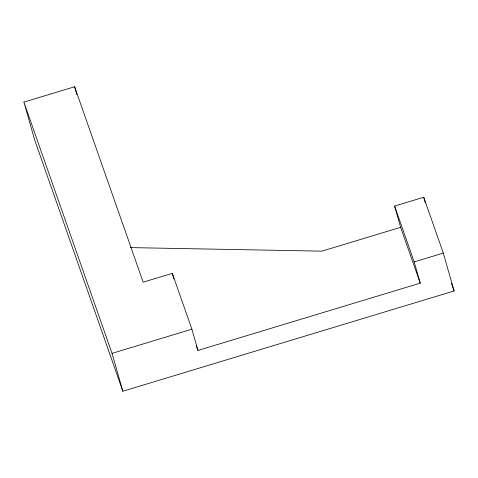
<?xml version="1.0" encoding="UTF-8"?>
<svg xmlns="http://www.w3.org/2000/svg" width="478" height="478" viewBox="0 0 478 478"><rect width="100%" height="100%" fill="white"/><g stroke="black" fill="none" stroke-linecap="round" stroke-linejoin="round"><path stroke-width="0.72" d="M23.9 102.107L74.616 86.757L143.173 282.181L172.307 273.356L191.899 329.193L197.952 350.44L420.228 283.149L414.175 261.902L394.589 206.066L423.723 197.247L443.309 253.083L454.1 290.959L122.84 391.243L34.691 139.982L23.9 102.107L112.049 353.367L122.84 391.243M420.228 283.149L400.642 227.313L321.873 251.159L130.386 247.604M112.049 353.367L191.899 329.193M414.175 261.902L443.309 253.083M451.405 283.281L454.1 290.959M196.237 345.558L197.952 350.44M423.723 197.247L425.348 202.965M394.589 206.066L400.642 227.313M172.307 273.356L173.92 279.027M74.616 86.757L76.856 94.614"/></g></svg>
